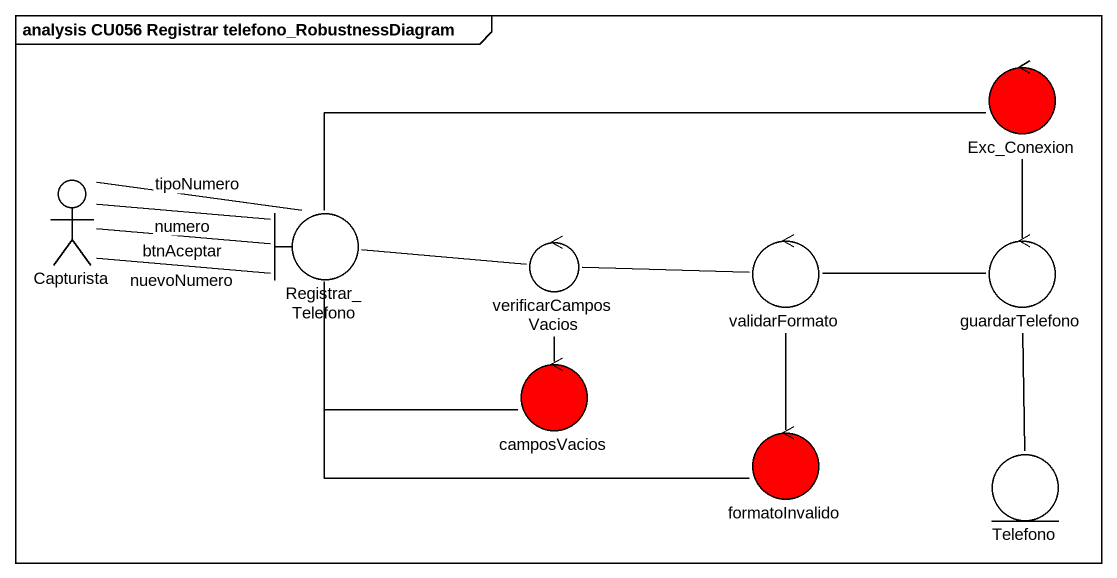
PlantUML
@startuml
mainframe analysis CU056 Registrar telefono_RobustnessDiagram
control Exc_Conexion #FF0000
actor Capturista
boundary Registrar_Telefono
control verificarCamposVacios
control validarFormato
control guardarTelefono
control camposVacios #FF0000
control formatoInvalido #FF0000
entity Telefono
Exc_Conexion -left- Registrar_Telefono
Capturista -right- Registrar_Telefono : numero
Capturista -right- Registrar_Telefono : btnAceptar
Capturista -right- Registrar_Telefono : nuevoNumero
Capturista -right- Registrar_Telefono : tipoNumero
Registrar_Telefono -right- verificarCamposVacios
verificarCamposVacios -- camposVacios
validarFormato -left- verificarCamposVacios
guardarTelefono -up- Exc_Conexion
guardarTelefono -left- validarFormato
camposVacios -left- Registrar_Telefono
formatoInvalido -left- Registrar_Telefono
formatoInvalido -up- validarFormato
Telefono -up- guardarTelefono
@enduml
